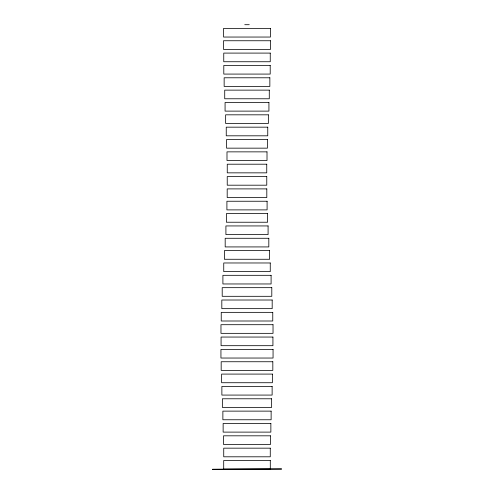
<?xml version="1.0" encoding="UTF-8"?>
<svg xmlns="http://www.w3.org/2000/svg" width="494" height="494" viewBox="0 0 494 494"><rect width="100%" height="100%" fill="white"/><g stroke="black" fill="none" stroke-linecap="round" stroke-linejoin="round"><path stroke-width="0.74" d="M244.752 24.7L249.248 24.7M270.44 28.405L223.56 28.405L223.56 37.044L270.44 37.044L270.44 28.405M270.508 40.749L223.492 40.749L223.492 49.394L270.508 49.394L270.508 40.749M270.249 53.093L223.751 53.093L223.751 61.738L270.249 61.738L270.249 53.093M270.206 65.443L223.794 65.443L223.794 74.081L270.206 74.081L270.206 65.443M269.854 77.786L224.146 77.786L224.146 86.431L269.854 86.431L269.854 77.786M269.279 90.13L224.721 90.13L224.721 98.775L269.279 98.775L269.279 90.13M268.927 102.48L225.073 102.48L225.073 111.119L268.927 111.119L268.927 102.48M268.359 114.824L225.641 114.824L225.641 123.469L268.359 123.469L268.359 114.824M267.754 127.168L226.246 127.168L226.246 135.813L267.754 135.813L267.754 127.168M267.421 139.518L226.579 139.518L226.579 148.157L267.421 148.157L267.421 139.518M267.007 151.862L226.993 151.862L226.993 160.507L267.007 160.507L267.007 151.862M266.748 164.206L227.252 164.206L227.252 172.851L266.748 172.851L266.748 164.206M266.772 176.556L227.228 176.556L227.228 185.194L266.772 185.194L266.772 176.556M266.809 188.899L227.191 188.899L227.191 197.544L266.809 197.544L266.809 188.899M267.093 201.243L226.907 201.243L226.907 209.888L267.093 209.888L267.093 201.243M267.606 213.593L226.394 213.593L226.394 222.232L267.606 222.232L267.606 213.593M268.088 225.937L225.912 225.937L225.912 234.582L268.088 234.582L268.088 225.937M268.816 238.281L225.184 238.281L225.184 246.926L268.816 246.926L268.816 238.281M269.625 250.631L224.375 250.631L224.375 259.27L269.625 259.27L269.625 250.631M270.255 262.975L223.745 262.975L223.745 271.614L270.255 271.614L270.255 262.975M271.095 275.319L222.905 275.319L222.905 283.964L271.095 283.964L271.095 275.319M271.799 287.669L222.201 287.669L222.201 296.307L271.799 296.307L271.799 287.669M272.182 300.012L221.818 300.012L221.818 308.651L272.182 308.651L272.182 300.012M272.762 312.356L221.238 312.356L221.238 321.001L272.762 321.001L272.762 312.356M273.028 324.706L220.972 324.706L220.972 333.345L273.028 333.345L273.028 324.706M272.929 337.05L221.071 337.05L221.071 345.689L272.929 345.689L272.929 337.05M273.059 349.394L220.942 349.394L220.942 358.039L273.059 358.039L273.059 349.394M272.824 361.744L221.176 361.744L221.176 370.383L272.824 370.383L272.824 361.744M272.367 374.088L221.633 374.088L221.633 382.726L272.367 382.726L272.367 374.088M272.126 386.432L221.874 386.432L221.874 395.077L272.126 395.077L272.126 386.432M271.638 398.781L222.362 398.781L222.362 407.42L271.638 407.42L271.638 398.781M271.126 411.125L222.874 411.125L222.874 419.764L271.126 419.764L271.126 411.125M270.866 423.469L223.134 423.469L223.134 432.114L270.866 432.114L270.866 423.469M270.484 435.819L223.516 435.819L223.516 444.458L270.484 444.458L270.484 435.819M270.267 448.163L223.733 448.163L223.733 456.802L270.267 456.802L270.267 448.163M270.298 460.507L223.702 460.507L223.702 469.152L270.298 469.152L270.298 460.507M281.561 468.997L212.439 469.3L281.561 468.997"/></g></svg>
